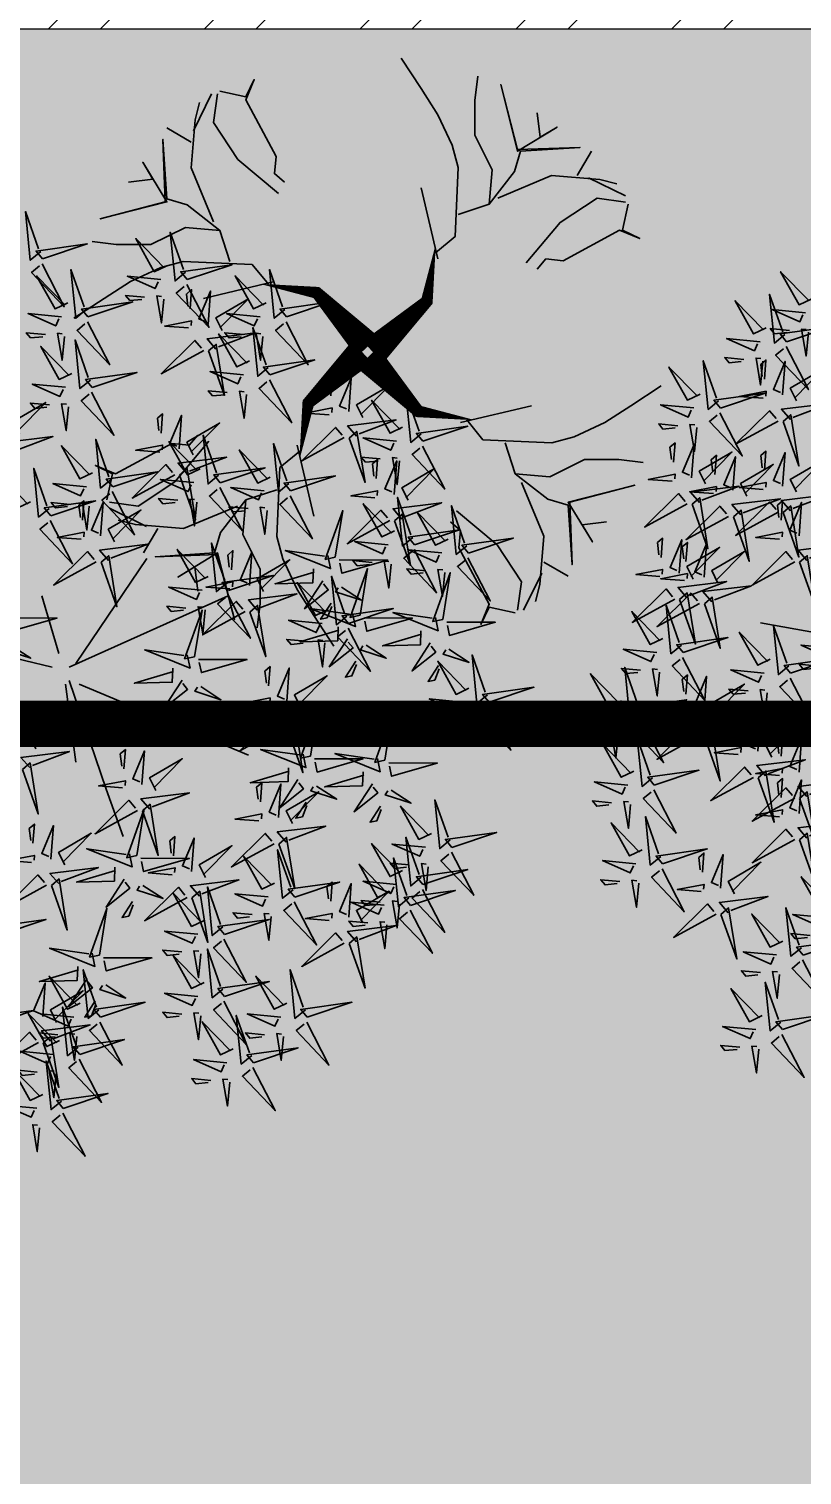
# Model space of a CAD drawing. Header units: millimetres. Extents: x 0 to 59560, y 0 to 21447.
# Drawn here: x 33603 to 34271, y 11304 to 12552 of the extents above; entities that cross this region are included whole.
import ezdxf

# ---------------------------------------------------------------- set-up
doc = ezdxf.new("R2010")
doc.units = ezdxf.units.MM
doc.header["$LTSCALE"] = 150
doc.linetypes.add('DASHED', pattern=[0.75, 0.5, -0.25])
for name, color, linetype in [('ad-Elevation 10', 8, 'Continuous'), ('ad-Wall', 240, 'Continuous'), ('ad-Wall hatch', 8, 'Continuous')]:
    doc.layers.add(name, color=color, linetype=linetype)
doc.layers.add('ad-Landscape', color=7, linetype='Continuous', lineweight=35, true_color=0x007f00)
doc.layers.add('ad-Landscape 2', color=7, linetype='Continuous', lineweight=35, true_color=0x264c00)
doc.layers.add('ad-Secondary Roof', color=6, linetype='Continuous', true_color=0xff00ff)

# ---------------------------------------------------------------- blocks, each defined once
blk = doc.blocks.new('$ZCDB_AUDIT_GENERATED_84B5')
at = {"layer": 'ad-Landscape'}
blk.add_line((-124.2, -652.6), (-157.7, -842.3), dxfattribs=at)
for points in [[(-835, 1007.8), (-876.2, 987.1), (-939.2, 1094.8), (-843.4, 1000.5)], [(-854.3, 961.7), (-964.6, 970), (-872.5, 931.4), (-862.8, 954.4)], [(-906.4, 902.3), (-969.4, 907), (-954.8, 890.1), (-914.9, 895)], [(-1166, 756.5), (-1215.3, 904.1), (-1191.8, 735.2), (-1166, 756.5)], [(-1150.2, 755), (-1008.3, 828.6), (-1121.8, 720.5), (-1143.1, 746.4)], [(-974.8, 702), (-1024.2, 849.6), (-1000.7, 680.7), (-974.8, 702)], [(-1190.3, 750.9), (-1161.9, 716.5), (-1322.1, 700.2), (-1198.9, 743.8)], [(-1212, 689.6), (-1192.2, 648), (-1301.2, 587.1), (-1204.9, 680.9)], [(-1166.4, 669.3), (-1176.9, 559.2), (-1136.4, 650.5), (-1159.3, 660.7)], [(-999.2, 696.4), (-970.7, 661.9), (-1131, 645.7), (-1007.8, 689.3)], [(-1102, 678.9), (-1023.4, 671.3), (-1112.1, 656.1), (-1110.6, 671.8)], [(-1121.7, 544.2), (-1162.9, 523.5), (-1225.9, 631.2), (-1130.2, 536.9)], [(-1059.9, 523.7), (-1093.8, 494.6), (-1113.3, 654.4), (-1067.1, 532.2)], [(-1020.9, 635), (-1001.1, 593.4), (-1110, 532.6), (-1013.8, 626.4)], [(-910.8, 624.4), (-832.2, 616.8), (-921, 601.5), (-919.5, 617.3)], [(-1288.8, 429.3), (-1338.2, 576.9), (-1314.7, 408), (-1288.8, 429.3)], [(-1108, 616), (-1114, 553.1), (-1096.8, 567.3), (-1100.9, 607.4)], [(-975.2, 614.7), (-985.8, 504.7), (-945.3, 596), (-968.1, 606.1)], [(-1053.8, 499.5), (-907.2, 551.9), (-1075.6, 524.9), (-1053.8, 499.5)], [(-916.9, 561.5), (-922.9, 498.6), (-905.6, 512.8), (-909.7, 552.9)], [(-1273.1, 427.7), (-1131.2, 501.3), (-1244.7, 393.3), (-1266, 419.1)], [(-1141, 498.1), (-1251.3, 506.4), (-1159.2, 467.8), (-1149.5, 490.8)], [(-1055, 483.7), (-978.6, 343.4), (-1088.9, 454.6), (-1063.5, 476.4)], [(-1193.1, 438.6), (-1256.1, 443.4), (-1241.5, 426.4), (-1201.6, 431.4)], [(-1130.1, 433.9), (-1136.1, 355.2), (-1153.1, 443.6), (-1137.4, 442.4)], [(-1313.2, 423.7), (-1284.7, 389.2), (-1445, 373), (-1321.8, 416.6)], [(-1334.9, 362.3), (-1315.1, 320.7), (-1424, 259.8), (-1327.8, 353.7)], [(-1289.2, 342), (-1299.8, 231.9), (-1259.3, 323.3), (-1282.1, 333.4)], [(-1224.9, 351.7), (-1146.2, 344), (-1235, 328.8), (-1233.5, 344.6)], [(-1230.9, 288.8), (-1236.9, 225.9), (-1219.6, 240.1), (-1223.8, 280.1)], [(-1166, 102), (-1215.3, 249.6), (-1191.8, 80.7), (-1166, 102)], [(-933.9, 115.6), (-983.2, 263.3), (-959.7, 94.3), (-933.9, 115.6)], [(-1150.2, 100.5), (-1008.3, 174), (-1121.8, 66), (-1143.1, 91.9)], [(-1357.1, -48), (-1406.5, 99.6), (-1382.9, -69.3), (-1357.1, -48)], [(-1190.3, 96.4), (-1161.9, 61.9), (-1322.1, 45.7), (-1198.9, 89.3)], [(-958.2, 110.1), (-929.8, 75.6), (-1090, 59.3), (-966.8, 103)], [(-979.9, 48.7), (-960.1, 7.1), (-1069.1, -53.8), (-972.8, 40.1)], [(-1341.4, -49.5), (-1199.5, 24), (-1312.9, -84), (-1334.3, -58.1)], [(-1212, 35.1), (-1192.2, -6.5), (-1301.2, -67.4), (-1204.9, 26.4)], [(-1166.4, 14.8), (-1176.9, -95.3), (-1136.4, -4), (-1159.3, 6.1)], [(-1102, 24.4), (-1023.4, 16.8), (-1112.1, 1.6), (-1110.6, 17.3)], [(-934.3, 28.4), (-944.8, -81.7), (-904.3, 9.6), (-927.2, 19.8)], [(-869.9, 38), (-791.3, 30.4), (-880, 15.2), (-878.5, 30.9)], [(-548.2, 43.3), (-554.2, -19.6), (-537, -5.4), (-541.1, 34.7)], [(-1108, -38.5), (-1114, -101.4), (-1096.8, -87.2), (-1100.9, -47.1)], [(-780.4, -124), (-821.5, -144.7), (-884.6, -37), (-788.8, -131.3)], [(-875.9, -24.9), (-881.9, -87.8), (-864.7, -73.6), (-868.8, -33.5)], [(-718.6, -144.5), (-752.5, -173.6), (-772, -13.7), (-725.8, -136)], [(-1381.4, -53.6), (-1353, -88.1), (-1513.2, -104.3), (-1390.1, -60.7)], [(-556.7, -87.7), (-536.9, -129.3), (-645.8, -190.1), (-549.6, -96.3)], [(-1084.1, -757), (-1133.4, -609.4), (-1109.9, -778.4), (-1084.1, -757)], [(-827.8, -744.4), (-861.7, -773.6), (-881.2, -613.7), (-835.1, -736)], [(-527.4, -744.4), (-561.3, -773.6), (-580.8, -613.7), (-534.7, -736)], [(-74.2, -598.9), (-84.7, -708.9), (-44.2, -617.6), (-67, -607.5)], [(8.2, -743.4), (-41.2, -595.8), (-17.7, -764.7), (8.2, -743.4)], [(-889.6, -724), (-930.8, -744.6), (-993.8, -636.9), (-898.1, -731.2)], [(-589.2, -724), (-630.4, -744.6), (-693.5, -636.9), (-597.7, -731.2)], [(-357.5, -714.1), (-210.9, -661.7), (-379.3, -688.7), (-357.5, -714.1)], [(-15.8, -652.1), (-21.8, -715), (-4.6, -700.8), (-8.7, -660.7)], [(420.7, -714.1), (567.3, -661.7), (398.9, -688.7), (420.7, -714.1)], [(557.2, -714.1), (703.8, -661.7), (535.4, -688.7), (557.2, -714.1)], [(-1225.7, -674), (-1205.9, -715.6), (-1314.8, -776.5), (-1218.6, -682.6)], [(-1180, -694.3), (-1190.5, -804.4), (-1150.1, -713.1), (-1172.9, -702.9)], [(-1115.6, -684.7), (-1037, -692.3), (-1125.7, -707.5), (-1124.2, -691.8)], [(-1068.3, -758.6), (-926.4, -685), (-1039.9, -793.1), (-1061.2, -767.2)], [(-444.7, -715.5), (-555, -707.2), (-462.9, -745.8), (-453.2, -722.8)], [(23.9, -744.9), (165.8, -671.4), (52.3, -779.4), (31, -753.6)], [(333.5, -715.5), (223.2, -707.2), (315.3, -745.8), (325, -722.8)], [(346.4, -826.2), (312.4, -855.4), (293, -695.5), (339.1, -817.8)], [(470, -715.5), (359.7, -707.2), (451.8, -745.8), (461.5, -722.8)], [(-1121.6, -747.6), (-1127.7, -810.5), (-1110.4, -796.3), (-1114.5, -756.2)], [(-908.9, -770), (-1019.2, -761.8), (-927.1, -800.3), (-917.4, -777.3)], [(-821.7, -768.6), (-675.1, -716.3), (-843.5, -743.3), (-821.7, -768.6)], [(-608.6, -770), (-718.8, -761.8), (-626.7, -800.3), (-617.1, -777.3)], [(-521.3, -768.6), (-374.8, -716.3), (-543.2, -743.3), (-521.3, -768.6)], [(-358.7, -729.9), (-282.3, -870.2), (-392.6, -759), (-367.2, -737.1)], [(-16.2, -749), (12.3, -783.5), (-148, -799.7), (-24.8, -756.1)], [(284.5, -805.8), (243.4, -826.4), (180.3, -718.7), (276.1, -813.1)], [(419.5, -729.9), (495.9, -870.2), (385.6, -759), (411, -737.1)], [(556, -729.9), (632.4, -870.2), (522.1, -759), (547.5, -737.1)], [(-1108.4, -762.6), (-1079.9, -797.1), (-1240.2, -813.4), (-1117, -769.7)], [(-822.9, -784.4), (-746.5, -924.8), (-856.8, -813.5), (-831.4, -791.7)], [(-575.6, -887.6), (-616.8, -908.3), (-679.8, -800.6), (-584, -894.9)], [(-513.8, -908.1), (-547.7, -937.2), (-567.2, -777.3), (-521, -899.6)], [(-496.8, -774.9), (-559.8, -770.2), (-545.3, -787.1), (-505.3, -782.2)], [(-522.5, -784.4), (-446.1, -924.8), (-556.4, -813.5), (-531, -791.7)], [(-433.8, -779.7), (-439.8, -858.4), (-456.8, -770), (-441.1, -771.2)], [(281.4, -774.9), (218.4, -770.2), (232.9, -787.1), (272.9, -782.2)], [(344.4, -779.7), (338.4, -858.4), (321.4, -770), (337.1, -771.2)], [(352.4, -850.5), (499, -798.1), (330.6, -825.1), (352.4, -850.5)], [(417.9, -774.9), (354.9, -770.2), (369.5, -787.1), (409.4, -782.2)], [(480.9, -779.7), (474.9, -858.4), (457.9, -770), (473.7, -771.2)], [(-1130.1, -824), (-1110.3, -865.6), (-1219.3, -926.5), (-1123, -832.6)], [(-1084.5, -844.3), (-1095, -954.4), (-1054.5, -863.1), (-1077.3, -852.9)], [(-1020.1, -834.7), (-941.4, -842.3), (-1030.2, -857.5), (-1028.7, -841.8)], [(-961, -829.5), (-1024, -824.8), (-1009.5, -841.7), (-969.5, -836.8)], [(-898, -834.2), (-904, -913), (-921, -824.6), (-905.3, -825.7)], [(-865.6, -975.2), (-915, -827.6), (-891.5, -996.5), (-865.6, -975.2)], [(-660.6, -829.5), (-723.6, -824.8), (-709.1, -841.7), (-669.1, -836.8)], [(-597.6, -834.2), (-603.6, -913), (-620.7, -824.6), (-604.9, -825.7)], [(-37.9, -810.4), (-18.1, -852), (-127, -912.8), (-30.8, -819)], [(7.8, -830.7), (-2.8, -940.7), (37.7, -849.4), (14.9, -839.3)], [(72.2, -821), (150.8, -828.6), (62, -843.8), (63.5, -828.1)], [(265.2, -851.8), (154.9, -843.6), (247, -882.2), (256.7, -859.1)], [(-1026.1, -897.6), (-1032.1, -960.5), (-1014.9, -946.3), (-1019, -906.2)], [(-849.9, -976.7), (-708, -903.2), (-821.4, -1011.2), (-842.8, -985.4)], [(-507.7, -932.3), (-361.1, -879.9), (-529.5, -906.9), (-507.7, -932.3)], [(-288.9, -983), (-330, -1003.7), (-393.1, -896), (-297.3, -990.3)], [(-227.1, -1003.5), (-261, -1032.7), (-280.5, -872.8), (-234.3, -995)], [(148, -983), (106.8, -1003.7), (43.8, -896), (139.5, -990.3)], [(66.1, -883.9), (60.1, -946.8), (77.4, -932.6), (73.3, -892.5)], [(209.8, -1003.5), (175.9, -1032.7), (156.4, -872.8), (202.6, -995)], [(351.2, -866.2), (427.7, -1006.6), (317.3, -895.4), (342.8, -873.5)], [(-616.5, -1023.9), (-657.7, -1044.6), (-720.8, -936.9), (-625, -1031.2)], [(-594.9, -933.7), (-705.2, -925.4), (-613.1, -964), (-603.4, -940.9)], [(-554.7, -1044.4), (-588.6, -1073.6), (-608.1, -913.7), (-562, -1036)], [(-508.9, -948), (-432.5, -1088.4), (-542.8, -977.2), (-517.4, -955.3)], [(-60.1, -1097.9), (-109.5, -950.3), (-85.9, -1119.2), (-60.1, -1097.9)], [(213.1, -911.3), (150.1, -906.6), (164.7, -923.5), (204.7, -918.6)], [(276.1, -916), (270.1, -994.8), (253.1, -906.4), (268.9, -907.6)], [(-889.9, -980.8), (-861.5, -1015.3), (-1021.7, -1031.5), (-898.6, -987.9)], [(-647, -993.1), (-710, -988.4), (-695.4, -1005.3), (-655.5, -1000.4)], [(-584, -997.8), (-590, -1076.6), (-607, -988.2), (-591.3, -989.4)], [(-302.5, -1064.9), (-343.7, -1085.5), (-406.8, -977.8), (-311, -1072.1)], [(-240.7, -1085.3), (-274.6, -1114.5), (-294.1, -954.6), (-248, -1076.9)], [(-221, -1027.7), (-74.4, -975.4), (-242.8, -1002.3), (-221, -1027.7)], [(215.9, -1027.7), (362.5, -975.4), (194.1, -1002.3), (215.9, -1027.7)], [(715.7, -974.6), (605.5, -966.3), (697.6, -1004.9), (707.3, -981.8)], [(-911.7, -1042.2), (-891.9, -1083.8), (-1000.8, -1144.6), (-904.6, -1050.8)], [(-548.6, -1068.6), (-402.1, -1016.3), (-570.5, -1043.2), (-548.6, -1068.6)], [(-308.2, -1029.1), (-418.5, -1020.8), (-326.4, -1059.4), (-316.7, -1036.4)], [(-222.2, -1043.5), (-145.8, -1183.9), (-256.1, -1072.6), (-230.7, -1050.8)], [(-44.4, -1099.5), (97.5, -1025.9), (-15.9, -1134), (-37.3, -1108.1)], [(128.7, -1029.1), (18.4, -1020.8), (110.5, -1059.4), (120.2, -1036.4)], [(214.7, -1043.5), (291.1, -1183.9), (180.8, -1072.6), (206.2, -1050.8)], [(376.8, -1193.4), (327.4, -1045.8), (350.9, -1214.7), (376.8, -1193.4)], [(636.2, -1166.1), (586.8, -1018.5), (610.3, -1187.4), (636.2, -1166.1)], [(663.7, -1034), (600.7, -1029.3), (615.2, -1046.2), (655.2, -1041.3)], [(-866, -1062.5), (-876.5, -1172.5), (-836.1, -1081.2), (-858.9, -1071.1)], [(-801.6, -1052.8), (-723, -1060.4), (-811.7, -1075.7), (-810.2, -1059.9)], [(-635.9, -1070), (-746.1, -1061.7), (-654, -1100.3), (-644.4, -1077.3)], [(-549.8, -1084.4), (-473.4, -1224.8), (-583.8, -1113.5), (-558.3, -1091.7)], [(-360.3, -1088.6), (-423.3, -1083.8), (-408.7, -1100.8), (-368.8, -1095.8)], [(-297.3, -1093.3), (-303.3, -1172), (-320.3, -1083.6), (-304.5, -1084.8)], [(-234.6, -1109.5), (-88.1, -1057.2), (-256.5, -1084.1), (-234.6, -1109.5)], [(76.6, -1088.6), (13.6, -1083.8), (28.1, -1100.8), (68.1, -1095.8)], [(144.7, -1234.3), (95.3, -1086.7), (118.8, -1255.6), (144.7, -1234.3)], [(139.6, -1093.3), (133.6, -1172), (116.6, -1083.6), (132.3, -1084.8)], [(-807.6, -1115.7), (-813.6, -1178.6), (-796.4, -1164.4), (-800.5, -1124.4)], [(-687.9, -1129.5), (-751, -1124.7), (-736.4, -1141.7), (-696.4, -1136.8)], [(-624.9, -1134.2), (-630.9, -1213), (-648, -1124.6), (-632.2, -1125.7)], [(-321.9, -1110.9), (-432.1, -1102.7), (-340, -1141.2), (-330.3, -1118.2)], [(-235.8, -1125.3), (-159.4, -1265.7), (-269.7, -1154.4), (-244.3, -1132.6)], [(-84.4, -1103.5), (-56, -1138), (-216.2, -1154.2), (-93.1, -1110.6)], [(392.5, -1194.9), (534.4, -1121.4), (420.9, -1229.4), (399.6, -1203.5)], [(-373.9, -1170.4), (-436.9, -1165.7), (-422.4, -1182.6), (-382.4, -1177.7)], [(-310.9, -1175.1), (-316.9, -1253.9), (-334, -1165.5), (-318.2, -1166.6)], [(-106.2, -1164.9), (-86.3, -1206.5), (-195.3, -1267.4), (-99.1, -1173.5)], [(-60.5, -1185.2), (-71, -1295.3), (-30.6, -1204), (-53.4, -1193.8)], [(3.9, -1175.6), (82.5, -1183.2), (-6.2, -1198.4), (-4.7, -1182.7)], [(160.4, -1235.8), (302.3, -1162.3), (188.8, -1270.3), (167.5, -1244.4)], [(611.8, -1171.7), (640.3, -1206.2), (480.1, -1222.4), (603.2, -1178.8)], [(-2.1, -1238.5), (-8.1, -1301.4), (9.1, -1287.1), (5, -1247.1)], [(352.4, -1199), (380.9, -1233.5), (220.7, -1249.7), (343.8, -1206.1)], [(590.1, -1233.1), (609.9, -1274.7), (501, -1335.5), (597.2, -1241.7)], [(120.3, -1239.9), (148.8, -1274.4), (-11.4, -1290.6), (111.7, -1247)], [(330.7, -1260.4), (350.5, -1301.9), (241.6, -1362.8), (337.8, -1269)], [(376.4, -1280.6), (365.9, -1390.7), (406.3, -1299.4), (383.5, -1289.3)], [(440.8, -1271), (519.4, -1278.6), (430.7, -1293.8), (432.2, -1278.1)], [(635.8, -1253.4), (625.3, -1363.4), (665.7, -1272.1), (642.9, -1262)], [(98.6, -1301.3), (118.4, -1342.9), (9.5, -1403.7), (105.7, -1309.9)], [(144.3, -1321.5), (133.8, -1431.6), (174.2, -1340.3), (151.4, -1330.2)], [(208.7, -1311.9), (287.3, -1319.5), (198.6, -1334.7), (200.1, -1319)], [(434.8, -1333.9), (428.8, -1396.8), (446, -1382.6), (441.9, -1342.5)], [(694.2, -1306.6), (688.2, -1369.5), (705.4, -1355.3), (701.3, -1315.3)], [(202.7, -1374.8), (196.7, -1437.7), (213.9, -1423.5), (209.8, -1383.4)]]:
    blk.add_lwpolyline(points, dxfattribs=at)
at = {"layer": 'ad-Landscape 2'}
for p, q in [((43.5, 73), (278.2, 631.2)), ((-12.4, 39.5), (-247.1, 564.2)), ((-23.6, 61.9), (-370, 296.3)), ((390, 162.3), (546.4, 218.1)), ((32.3, 39.5), (390, 162.3)), ((43.5, 28.4), (300.5, 61.9)), ((-57.1, 6), (-247.1, -49.8)), ((-12.4, -16.3), (-113, -440.5))]:
    blk.add_line(p, q, dxfattribs=at)
for points in [[(103.7, 1424.7), (54.4, 1572.3), (77.9, 1403.4), (103.7, 1424.7)], [(-387.8, 1356.5), (-437.1, 1504.1), (-413.6, 1335.2), (-387.8, 1356.5)], [(119.4, 1423.2), (261.4, 1496.7), (147.9, 1388.7), (126.6, 1414.5)], [(-160.7, 1284.9), (-160, 1444.8), (-116.9, 1294.1), (-149.7, 1287.2)], [(581.6, 1302), (532.2, 1449.6), (555.7, 1280.7), (581.6, 1302)], [(-372, 1355), (-230.1, 1428.5), (-343.6, 1320.5), (-364.9, 1346.4)], [(79.4, 1419.1), (107.8, 1384.6), (-52.4, 1368.4), (70.8, 1412)], [(-756.4, 1206.5), (-805.8, 1354.1), (-782.2, 1185.2), (-756.4, 1206.5)], [(-412.1, 1350.9), (-383.7, 1316.4), (-543.9, 1300.2), (-420.7, 1343.8)], [(-70.9, 1292.4), (-27.7, 1358.5), (-55.4, 1272.9), (-68.6, 1281.5)], [(57.7, 1357.7), (77.5, 1316.1), (-31.5, 1255.3), (64.8, 1349.1)], [(103.3, 1337.4), (92.8, 1227.4), (133.3, 1318.7), (110.4, 1328.8)], [(167.7, 1347.1), (246.3, 1339.5), (157.6, 1324.2), (159.1, 1340)], [(597.3, 1300.4), (739.2, 1374), (625.7, 1265.9), (604.4, 1291.8)], [(704.4, 1206.5), (655.1, 1354.1), (678.6, 1185.2), (704.4, 1206.5)], [(-433.8, 1289.5), (-414, 1248), (-523, 1187.1), (-426.7, 1280.9)], [(-415.1, 1179.2), (-464.4, 1326.8), (-440.9, 1157.9), (-415.1, 1179.2)], [(-169.3, 1271.7), (-323, 1296.4), (-162.4, 1238.9), (-169.3, 1271.7)], [(557.2, 1296.4), (585.7, 1261.9), (425.4, 1245.7), (548.6, 1289.3)], [(772.7, 1165.6), (723.3, 1313.2), (746.9, 1144.3), (772.7, 1165.6)], [(-740.7, 1205), (-598.8, 1278.5), (-712.2, 1170.5), (-733.6, 1196.4)], [(-561.9, 1157.8), (-603.1, 1137.1), (-666.2, 1244.8), (-570.4, 1150.5)], [(-500.1, 1137.3), (-534, 1108.2), (-553.5, 1268), (-507.4, 1145.8)], [(-399.4, 1177.7), (-257.4, 1251.3), (-370.9, 1143.2), (-392.2, 1169.1)], [(-388.2, 1269.3), (-398.7, 1159.2), (-358.2, 1250.5), (-381.1, 1260.6)], [(-323.8, 1278.9), (-245.2, 1271.3), (-333.9, 1256.1), (-332.4, 1271.8)], [(-175.7, 1247.6), (-131.9, 1256.8), (-191.9, 1107.3), (-173.4, 1236.6)], [(-92.2, 1230.9), (0.4, 1170.5), (-61.7, 1248.7), (-81.3, 1233.2)], [(-18, 1257.9), (35, 1223.4), (30.4, 1245.3), (-7, 1260.2)], [(161.7, 1284.2), (155.7, 1221.3), (172.9, 1235.5), (168.8, 1275.6)], [(303.5, 1094), (304.2, 1253.9), (347.3, 1103.2), (314.4, 1096.3)], [(720.2, 1205), (862.1, 1278.5), (748.6, 1170.5), (727.3, 1196.4)], [(-780.7, 1200.9), (-752.3, 1166.4), (-912.5, 1150.2), (-789.3, 1193.8)], [(-329.8, 1216), (-335.8, 1153.1), (-318.6, 1167.3), (-322.7, 1207.4)], [(-131.4, 1199.8), (-85.3, 1198.1), (-81.9, 1073.4), (-120.4, 1202.1)], [(535.5, 1235), (555.3, 1193.4), (446.4, 1132.5), (542.6, 1226.4)], [(680.1, 1200.9), (708.6, 1166.4), (548.3, 1150.2), (671.5, 1193.8)], [(581.2, 1214.7), (570.7, 1104.6), (611.1, 1195.9), (588.3, 1206.1)], [(645.6, 1224.3), (724.2, 1216.7), (635.4, 1201.5), (637, 1217.2)], [(788.4, 1164.1), (930.3, 1237.6), (816.9, 1129.6), (795.5, 1155.5)], [(-439.4, 1173.7), (-411, 1139.2), (-571.2, 1122.9), (-448, 1166.6)], [(-494, 1113.1), (-347.5, 1165.5), (-515.9, 1138.5), (-494, 1113.1)], [(-174.3, 1012.2), (-173.7, 1172.1), (-130.6, 1021.4), (-163.4, 1014.5)], [(393.3, 1101.5), (436.5, 1167.6), (408.8, 1082), (395.6, 1090.6)], [(748.4, 1160), (776.8, 1125.5), (616.6, 1109.3), (739.8, 1152.9)], [(639.6, 1161.5), (633.5, 1098.6), (650.8, 1112.8), (646.7, 1152.8)], [(-802.5, 1139.6), (-782.6, 1098), (-891.6, 1037.1), (-795.3, 1130.9)], [(-773.2, 987.3), (-807.1, 958.2), (-826.6, 1118), (-780.4, 995.8)], [(-756.8, 1119.3), (-767.3, 1009.2), (-726.8, 1100.5), (-749.7, 1110.6)], [(-692.4, 1128.9), (-613.8, 1121.3), (-702.5, 1106.1), (-701, 1121.8)], [(-581.3, 1111.7), (-691.5, 1120), (-599.4, 1081.4), (-589.8, 1104.4)], [(-461.1, 1112.3), (-441.3, 1070.7), (-550.3, 1009.8), (-454, 1103.7)], [(-495.2, 1097.3), (-418.8, 957), (-529.1, 1068.2), (-503.7, 1090.1)], [(-351.1, 1101.6), (-272.5, 1094), (-361.2, 1078.8), (-359.7, 1094.5)], [(-155.7, 961.1), (-205, 1108.7), (-181.5, 939.8), (-155.7, 961.1)], [(294.9, 1080.8), (141.2, 1105.5), (301.8, 1048), (294.9, 1080.8)], [(658.4, 1139.6), (678.2, 1098), (569.2, 1037.1), (665.5, 1130.9)], [(726.6, 1098.6), (746.5, 1057), (637.5, 996.2), (733.8, 1090)], [(704, 1119.3), (693.5, 1009.2), (734, 1100.5), (711.2, 1110.6)], [(768.4, 1128.9), (847.1, 1121.3), (758.3, 1106.1), (759.8, 1121.8)], [(892.5, 987.3), (858.6, 958.2), (839.1, 1118), (885.2, 995.8)], [(-698.4, 1066), (-704.4, 1003.1), (-687.2, 1017.3), (-691.3, 1057.4)], [(-633.3, 1052.3), (-696.3, 1057), (-681.8, 1040.1), (-641.8, 1045)], [(-570.3, 1047.5), (-576.3, 968.8), (-593.4, 1057.2), (-577.6, 1056)], [(-415.5, 1092), (-426, 981.9), (-385.5, 1073.2), (-408.4, 1083.4)], [(-365.5, 930.4), (-364.8, 1090.2), (-321.7, 939.6), (-354.5, 932.7)], [(-84.5, 1019.7), (-41.3, 1085.8), (-69, 1000.1), (-82.2, 1008.8)], [(288.5, 1056.7), (332.3, 1065.9), (272.3, 916.4), (290.8, 1045.7)], [(372, 1040), (464.6, 979.6), (402.5, 1057.8), (382.9, 1042.3)], [(446.2, 1067), (499.2, 1032.5), (494.6, 1054.4), (457.2, 1069.3)], [(830.7, 1007.8), (789.5, 987.1), (726.4, 1094.8), (822.2, 1000.5)], [(762.4, 1066), (756.4, 1003.1), (773.6, 1017.3), (769.5, 1057.4)], [(772.3, 1078.4), (761.8, 968.3), (802.3, 1059.6), (779.4, 1069.7)], [(836.7, 1088), (915.3, 1080.4), (826.6, 1065.2), (828.1, 1080.9)], [(-767.1, 963.1), (-620.5, 1015.5), (-788.9, 988.5), (-767.1, 963.1)], [(-357.1, 1038.7), (-363.1, 975.8), (-345.9, 990), (-350, 1030.1)], [(-183, 999), (-336.7, 1023.7), (-176.1, 966.2), (-183, 999)], [(-275.7, 937.9), (-232.5, 1004), (-260.1, 918.3), (-273.4, 927)], [(-140, 959.5), (2, 1033.1), (-111.5, 925), (-132.8, 950.9)], [(289.9, 848.6), (290.5, 1008.4), (333.6, 857.8), (300.8, 850.9)], [(332.8, 1008.9), (378.9, 1007.2), (382.3, 882.5), (343.8, 1011.2)], [(830.7, 1025.1), (824.7, 962.2), (841.9, 976.4), (837.8, 1016.5)], [(898.5, 963.1), (1045.1, 1015.5), (876.7, 988.5), (898.5, 963.1)], [(-180, 955.5), (-151.6, 921), (-311.8, 904.8), (-188.6, 948.4)], [(-189.3, 974.8), (-145.6, 984), (-205.5, 834.6), (-187, 963.9)], [(-105.9, 958.2), (-13.2, 897.8), (-75.4, 976), (-94.9, 960.5)], [(-31.6, 985.2), (21.3, 950.7), (16.7, 972.5), (-20.7, 987.5)], [(811.3, 961.7), (701, 970), (793.1, 931.4), (802.8, 954.4)], [(1141.3, 824.7), (1092, 972.3), (1115.5, 803.4), (1141.3, 824.7)], [(-843.4, 897.5), (-849.4, 818.8), (-866.4, 907.2), (-850.7, 906)], [(-768.3, 947.3), (-691.9, 807), (-802.2, 918.2), (-776.8, 940.1)], [(-592.6, 770.2), (-641.9, 917.8), (-618.4, 748.9), (-592.6, 770.2)], [(-374.1, 917.2), (-527.8, 941.9), (-367.2, 884.4), (-374.1, 917.2)], [(-222.7, 903.4), (-169.8, 868.9), (-174.4, 890.7), (-211.8, 905.7)], [(-145, 927.1), (-99, 925.4), (-95.6, 800.6), (-134.1, 929.4)], [(182.5, 782.8), (148.6, 753.6), (129.1, 913.5), (175.2, 791.2)], [(379.6, 856.1), (422.9, 922.2), (395.2, 836.5), (381.9, 845.1)], [(745.4, 783.8), (696, 931.4), (719.6, 762.5), (745.4, 783.8)], [(759.2, 902.3), (696.2, 907), (710.8, 890.1), (750.8, 895)], [(822.2, 897.5), (816.2, 818.8), (799.2, 907.2), (815, 906)], [(897.3, 947.3), (973.8, 807), (863.4, 918.2), (888.9, 940.1)], [(-380.5, 893), (-336.7, 902.2), (-396.6, 752.7), (-378.2, 882.1)], [(-297, 876.4), (-204.4, 816), (-266.5, 894.2), (-286.1, 878.7)], [(-201.7, 894.1), (-181.9, 852.5), (-290.9, 791.6), (-194.6, 885.5)], [(-156.1, 873.8), (-166.6, 763.7), (-126.1, 855), (-149, 865.2)], [(-91.7, 883.5), (-13.1, 875.8), (-101.8, 860.6), (-100.3, 876.4)], [(120.7, 803.3), (79.5, 782.6), (16.5, 890.3), (112.2, 796)], [(281.2, 835.4), (127.5, 860.1), (288.1, 802.6), (281.2, 835.4)], [(503, 776), (461.8, 755.3), (398.7, 863), (494.5, 768.7)], [(564.8, 755.5), (530.9, 726.4), (511.4, 886.2), (557.5, 764)], [(1157.1, 823.2), (1299, 896.7), (1185.5, 788.7), (1164.2, 814.6)], [(-576.8, 768.6), (-434.9, 842.2), (-548.4, 734.1), (-569.7, 760)], [(-336.2, 845.3), (-290.1, 843.6), (-286.7, 718.8), (-325.2, 847.6)], [(-97.7, 820.6), (-103.7, 757.7), (-86.5, 771.9), (-90.6, 811.9)], [(188.6, 758.6), (335.2, 810.9), (166.8, 784), (188.6, 758.6)], [(274.9, 811.2), (318.6, 820.4), (258.7, 670.9), (277.2, 800.3)], [(358.3, 794.5), (451, 734.2), (388.8, 812.4), (369.3, 796.8)], [(432.6, 821.6), (485.5, 787.1), (480.9, 808.9), (443.5, 823.9)], [(761.1, 782.3), (903, 855.8), (789.6, 747.8), (768.2, 773.7)], [(1117, 819.1), (1145.4, 784.6), (985.2, 768.4), (1108.4, 812)], [(-959.1, 700.5), (-817.2, 774), (-930.7, 666), (-952, 691.8)], [(-616.9, 764.6), (-588.5, 730.1), (-748.7, 713.9), (-625.5, 757.5)], [(-261.6, 680.5), (-302.7, 659.9), (-365.8, 767.6), (-270, 673.2)], [(-199.8, 660.1), (-233.7, 630.9), (-253.2, 790.8), (-207, 668.5)], [(101.4, 757.2), (-8.9, 765.5), (83.2, 726.9), (92.9, 749.9)], [(319.2, 763.5), (365.2, 761.8), (368.6, 637), (330.1, 765.8)], [(570.9, 731.3), (717.4, 783.7), (549, 756.7), (570.9, 731.3)], [(721.1, 778.2), (749.5, 743.7), (589.3, 727.5), (712.5, 771.1)], [(1291.5, 647.4), (1242.1, 795), (1265.7, 626.1), (1291.5, 647.4)], [(187.4, 742.8), (263.8, 602.4), (153.5, 713.7), (178.9, 735.5)], [(483.6, 729.9), (373.4, 738.2), (465.5, 699.6), (475.2, 722.6)], [(569.7, 715.5), (646.1, 575.2), (535.8, 686.4), (561.2, 708.3)], [(699.3, 716.8), (719.2, 675.2), (610.2, 614.4), (706.4, 708.2)], [(1095.3, 757.7), (1115.1, 716.2), (1006.1, 655.3), (1102.4, 749.1)], [(1140.9, 737.5), (1130.4, 627.4), (1170.9, 718.7), (1148, 728.8)], [(1205.3, 747.1), (1283.9, 739.5), (1195.2, 724.3), (1196.7, 740)], [(1307.2, 645.9), (1449.1, 719.5), (1335.7, 611.4), (1314.3, 637.3)], [(-638.6, 703.2), (-618.8, 661.6), (-727.8, 600.7), (-631.5, 694.6)], [(-619.9, 538.4), (-669.2, 686), (-645.7, 517), (-619.9, 538.4)], [(-593, 682.9), (-603.5, 572.8), (-563, 664.1), (-585.9, 674.3)], [(-528.6, 692.6), (-450, 684.9), (-538.7, 669.7), (-537.2, 685.5)], [(-264.9, 565.6), (-314.3, 713.2), (-290.7, 544.3), (-264.9, 565.6)], [(-193.7, 635.8), (-47.1, 688.2), (-215.5, 661.2), (-193.7, 635.8)], [(49.3, 697.7), (-13.7, 702.5), (0.8, 685.5), (40.8, 690.4)], [(112.3, 693), (106.3, 614.2), (89.3, 702.6), (105, 701.5)], [(431.6, 670.5), (368.6, 675.2), (383.1, 658.2), (423.1, 663.2)], [(494.6, 665.7), (488.6, 587), (471.6, 675.4), (487.3, 674.2)], [(745, 696.6), (734.5, 586.5), (774.9, 677.8), (752.1, 687.9)], [(809.4, 706.2), (888, 698.6), (799.3, 683.4), (800.8, 699.1)], [(868.3, 552), (818.9, 699.6), (842.4, 530.7), (868.3, 552)], [(1073.1, 552), (1023.7, 699.6), (1047.2, 530.7), (1073.1, 552)], [(1199.3, 684.2), (1193.3, 621.3), (1210.5, 635.5), (1206.4, 675.6)], [(-534.6, 629.7), (-540.6, 566.8), (-523.4, 581), (-527.5, 621)], [(-280.9, 634.5), (-391.2, 642.7), (-299.1, 604.1), (-289.4, 627.2)], [(-249.2, 564.1), (-107.3, 637.7), (-220.7, 529.6), (-242.1, 555.5)], [(-194.9, 620.1), (-118.4, 479.7), (-228.8, 591), (-203.4, 612.8)], [(-37.8, 466.8), (-37.2, 626.6), (5.9, 476), (-26.9, 469.1)], [(803.4, 643.3), (797.4, 580.4), (814.6, 594.6), (810.5, 634.7)], [(884, 550.5), (1025.9, 624), (912.4, 516), (891.1, 541.8)], [(1088.8, 550.5), (1230.7, 624), (1117.2, 516), (1095.9, 541.8)], [(1267.2, 641.9), (1295.6, 607.4), (1135.4, 591.1), (1258.6, 634.8)], [(-604.1, 536.8), (-462.2, 610.4), (-575.7, 502.3), (-597, 528.2)], [(-333, 575), (-396, 579.7), (-381.4, 562.8), (-341.5, 567.7)], [(-270, 570.3), (-276, 491.5), (-293, 579.9), (-277.2, 578.7)], [(680.5, 489.6), (639.3, 469), (576.2, 576.7), (672, 482.3)], [(742.3, 469.2), (708.4, 440), (688.9, 599.9), (735, 477.6)], [(1245.4, 580.5), (1265.3, 538.9), (1156.3, 478), (1252.6, 571.9)], [(-712.1, 448.7), (-753.3, 428.1), (-816.4, 535.7), (-720.6, 441.4)], [(-644.2, 532.8), (-615.8, 498.3), (-776, 482), (-652.8, 525.7)], [(-650.3, 428.2), (-684.2, 399.1), (-703.7, 559), (-657.6, 436.7)], [(-289.2, 560), (-260.8, 525.6), (-421, 509.3), (-297.8, 552.9)], [(52, 474.3), (95.2, 540.4), (67.5, 454.7), (54.3, 463.3)], [(843.9, 546.4), (872.4, 511.9), (712.1, 495.7), (835.3, 539.3)], [(1048.7, 546.4), (1077.2, 511.9), (916.9, 495.7), (1040.1, 539.3)], [(1291.1, 560.2), (1280.6, 450.1), (1321.1, 541.4), (1298.2, 551.6)], [(1355.5, 569.8), (1434.1, 562.2), (1345.4, 547), (1346.9, 562.7)], [(-311, 498.7), (-291.1, 457.1), (-400.1, 396.2), (-303.9, 490)], [(-265.3, 478.4), (-275.8, 368.3), (-235.4, 459.6), (-258.2, 469.8)], [(-200.9, 488), (-122.3, 480.4), (-211, 465.2), (-209.5, 480.9)], [(-46.5, 453.6), (-200.1, 478.3), (-39.6, 420.8), (-46.5, 453.6)], [(748.4, 444.9), (894.9, 497.3), (726.5, 470.3), (748.4, 444.9)], [(822.2, 485), (842, 443.4), (733.1, 382.6), (829.3, 476.4)], [(1027, 485), (1046.8, 443.4), (937.9, 382.6), (1034.1, 476.4)], [(1349.5, 506.9), (1343.5, 444), (1360.7, 458.2), (1356.6, 498.3)], [(-665.9, 471.4), (-646.1, 429.8), (-755.1, 368.9), (-658.8, 462.8)], [(-644.2, 404), (-497.6, 456.4), (-666, 429.4), (-644.2, 404)], [(-620.3, 451.1), (-630.8, 341), (-590.3, 432.3), (-613.2, 442.5)], [(-555.9, 460.7), (-477.3, 453.1), (-566, 437.9), (-564.5, 453.6)], [(-52.8, 429.4), (-9, 438.6), (-69, 289.1), (-50.5, 418.5)], [(30.7, 412.7), (123.3, 352.4), (61.2, 430.6), (41.6, 415)], [(104.9, 439.8), (157.9, 405.3), (153.3, 427.1), (115.9, 442.1)], [(455.6, 305.5), (421.7, 276.4), (402.2, 436.3), (448.3, 314)], [(661.1, 443.6), (550.9, 451.8), (643, 413.2), (652.6, 436.3)], [(617.5, 275.9), (618.2, 435.7), (661.3, 285.1), (628.5, 278.2)], [(747.2, 429.2), (823.6, 288.8), (713.3, 400), (738.7, 421.9)], [(867.9, 464.7), (857.4, 354.7), (897.8, 446), (875, 456.1)], [(932.3, 474.4), (1010.9, 466.8), (922.2, 451.6), (923.7, 467.3)], [(1072.7, 464.7), (1062.1, 354.7), (1102.6, 446), (1079.8, 456.1)], [(1137.1, 474.4), (1215.7, 466.8), (1126.9, 451.6), (1128.4, 467.3)], [(-731.5, 402.7), (-841.7, 410.9), (-749.6, 372.3), (-739.9, 395.4)], [(-645.4, 388.3), (-569, 247.9), (-679.3, 359.1), (-653.9, 381)], [(-561.9, 397.8), (-567.9, 334.9), (-550.7, 349.1), (-554.8, 389.2)], [(-206.9, 425.1), (-212.9, 362.2), (-195.7, 376.4), (-199.8, 416.5)], [(-8.5, 381.7), (37.5, 380), (40.9, 255.2), (2.4, 384)], [(393.8, 326), (352.6, 305.3), (289.5, 413), (385.3, 318.7)], [(609.1, 384.1), (546.1, 388.8), (560.6, 371.9), (600.6, 376.8)], [(672.1, 379.4), (666.1, 300.6), (649, 389), (664.8, 387.8)], [(926.3, 411.5), (920.3, 348.6), (937.5, 362.8), (933.4, 402.9)], [(1131.1, 411.5), (1125, 348.6), (1142.3, 362.8), (1138.2, 402.9)], [(-783.5, 343.2), (-846.5, 347.9), (-832, 331), (-792, 335.9)], [(-720.5, 338.5), (-726.5, 259.7), (-743.5, 348.1), (-727.8, 346.9)], [(461.7, 281.3), (608.2, 333.7), (439.8, 306.7), (461.7, 281.3)], [(707.3, 283.4), (750.5, 349.5), (722.8, 263.8), (709.6, 272.4)], [(-606.2, 183.8), (-655.6, 331.4), (-632, 162.5), (-606.2, 183.8)], [(-363.6, 169.2), (-397.5, 140), (-417, 299.9), (-370.9, 177.6)], [(374.4, 279.9), (264.1, 288.2), (356.3, 249.6), (365.9, 272.6)], [(608.9, 262.7), (455.2, 287.4), (615.8, 229.9), (608.9, 262.7)], [(945.2, 153.2), (945.8, 313), (988.9, 162.4), (956.1, 155.5)], [(1141.3, 142.9), (1092, 290.5), (1115.5, 121.6), (1141.3, 142.9)], [(-590.5, 182.3), (-448.6, 255.9), (-562, 147.8), (-583.4, 173.7)], [(-425.4, 189.6), (-466.6, 169), (-529.7, 276.7), (-433.9, 182.4)], [(460.4, 265.6), (536.9, 125.2), (426.5, 236.4), (452, 258.3)], [(602.5, 238.5), (646.3, 247.7), (586.3, 98.2), (604.8, 227.6)], [(686, 221.8), (778.6, 161.5), (716.5, 239.7), (696.9, 224.1)], [(760.2, 248.9), (813.2, 214.4), (808.6, 236.2), (771.2, 251.2)], [(-357.5, 145), (-210.9, 197.3), (-379.3, 170.3), (-357.5, 145)], [(322.4, 220.5), (259.3, 225.2), (273.9, 208.3), (313.9, 213.2)], [(385.4, 215.7), (379.4, 137), (362.3, 225.4), (378.1, 224.2)], [(646.8, 190.8), (692.9, 189.1), (696.3, 64.3), (657.8, 193.1)], [(1035, 160.6), (1078.2, 226.8), (1050.5, 141.1), (1037.3, 149.7)], [(1157.1, 141.4), (1299, 214.9), (1185.5, 106.9), (1164.2, 132.8)], [(1264.2, 74.7), (1214.8, 222.3), (1238.4, 53.4), (1264.2, 74.7)], [(-918.2, 114.1), (-776.2, 187.7), (-889.7, 79.6), (-911, 105.5)], [(-630.5, 178.2), (-602.1, 143.7), (-762.3, 127.5), (-639.2, 171.1)], [(-444.7, 143.6), (-555, 151.8), (-462.9, 113.3), (-453.2, 136.3)], [(936.5, 139.9), (782.9, 164.7), (943.4, 107.2), (936.5, 139.9)], [(1279.9, 73.2), (1421.8, 146.8), (1308.4, 38.7), (1287, 64.6)], [(1441.7, 20.2), (1392.3, 167.8), (1415.9, -1.1), (1441.7, 20.2)], [(-652.3, 116.9), (-632.5, 75.3), (-741.4, 14.4), (-645.2, 108.2)], [(-606.6, 96.6), (-617.1, -13.5), (-576.7, 77.8), (-599.5, 88)], [(-510.6, -20.7), (-560, 126.9), (-536.5, -42), (-510.6, -20.7)], [(-542.2, 106.2), (-463.6, 98.6), (-552.3, 83.4), (-550.8, 99.1)], [(-358.7, 129.2), (-282.3, -11.2), (-392.6, 100.1), (-367.2, 121.9)], [(639.5, 26), (598.3, 5.3), (535.3, 113), (631, 18.7)], [(701.3, 5.5), (667.4, -23.6), (647.9, 136.3), (694, 14)], [(930.2, 115.8), (973.9, 125), (914, -24.5), (932.5, 104.9)], [(1117, 137.3), (1145.4, 102.8), (985.2, 86.6), (1108.4, 130.2)], [(1013.6, 99.1), (1106.3, 38.8), (1044.2, 116.9), (1024.6, 101.4)], [(1087.9, 126.1), (1140.9, 91.6), (1136.3, 113.5), (1098.9, 128.4)], [(1220.1, -21.7), (1186.2, -50.9), (1166.7, 109), (1212.8, -13.3)], [(-496.8, 84.1), (-559.8, 88.8), (-545.3, 71.9), (-505.3, 76.8)], [(-494.9, -22.2), (-353, 51.3), (-466.5, -56.7), (-487.8, -30.9)], [(-433.8, 79.4), (-439.8, 0.6), (-456.8, 89), (-441.1, 87.9)], [(974.5, 68.1), (1020.5, 66.3), (1023.9, -58.4), (985.4, 70.4)], [(1095.3, 76), (1115.1, 34.4), (1006.1, -26.5), (1102.4, 67.3)], [(1158.3, -1.3), (1117.1, -21.9), (1054.1, 85.8), (1149.8, -8.5)], [(1239.9, 69.2), (1268.3, 34.7), (1108.1, 18.4), (1231.3, 62.1)], [(1140.9, 55.7), (1130.4, -54.4), (1170.9, 36.9), (1148, 47)], [(1205.3, 65.3), (1283.9, 57.7), (1195.2, 42.5), (1196.7, 58.2)], [(1457.4, 18.7), (1599.3, 92.2), (1485.9, -15.8), (1464.5, 10)], [(257.2, -69.4), (216.1, -90.1), (153, 17.6), (248.8, -76.7)], [(319, -89.9), (285.1, -119.1), (265.6, 40.8), (311.8, -81.4)], [(707.4, -18.7), (854, 33.7), (685.6, 6.7), (707.4, -18.7)], [(1218.1, 7.8), (1238, -33.8), (1129, -94.7), (1225.2, -0.8)], [(1199.3, 2.4), (1193.3, -60.5), (1210.5, -46.3), (1206.4, -6.2)], [(1226.2, -46), (1372.8, 6.4), (1204.4, -20.6), (1226.2, -46)], [(1417.4, 14.6), (1445.8, -19.9), (1285.6, -36.1), (1408.7, 7.5)], [(-535, -26.3), (-506.5, -60.8), (-666.8, -77), (-543.6, -33.4)], [(-174.3, -160.5), (-173.7, -0.6), (-130.6, -151.3), (-163.4, -158.2)], [(620.2, -20.1), (509.9, -11.8), (602, -50.4), (611.7, -27.3)], [(706.2, -34.4), (782.6, -174.8), (672.3, -63.6), (697.7, -41.7)], [(868.3, -184.3), (818.9, -36.7), (842.4, -205.6), (868.3, -184.3)], [(1139, -47.3), (1028.7, -39.1), (1120.8, -77.6), (1130.5, -54.6)], [(1263.8, -12.5), (1253.3, -122.6), (1293.7, -31.3), (1270.9, -21.1)], [(1395.6, -46.8), (1415.5, -88.4), (1306.5, -149.2), (1402.7, -55.4)], [(1328.2, -2.9), (1406.8, -10.5), (1318.1, -25.7), (1319.6, -10)], [(-84.5, -153), (-41.3, -86.9), (-69, -172.5), (-82.2, -163.9)], [(325.1, -114.1), (471.7, -61.8), (303.3, -88.7), (325.1, -114.1)], [(568.1, -79.5), (505.1, -74.8), (519.6, -91.7), (559.6, -86.8)], [(631.1, -84.2), (625.1, -163), (608.1, -74.6), (623.8, -75.8)], [(1168.6, -225.3), (1119.3, -77.6), (1142.8, -246.6), (1168.6, -225.3)], [(1225, -61.7), (1301.4, -202.1), (1191.1, -90.8), (1216.5, -69)], [(1322.2, -65.8), (1316.2, -128.7), (1333.4, -114.5), (1329.3, -74.4)], [(1441.3, -67.1), (1430.8, -177.1), (1471.2, -85.8), (1448.4, -75.7)], [(1505.7, -57.4), (1584.3, -65), (1495.6, -80.2), (1497.1, -64.5)], [(-363.6, -689.9), (-397.5, -719), (-417, -559.2), (-370.9, -681.4)], [(414.6, -689.9), (380.7, -719), (361.2, -559.2), (407.3, -681.4)], [(551.1, -689.9), (517.2, -719), (497.7, -559.2), (543.9, -681.4)], [(936.5, -702.5), (887.2, -554.9), (910.7, -723.8), (936.5, -702.5)], [(767.6, -605.8), (787.4, -647.4), (678.5, -708.3), (774.7, -614.5)], [(813.3, -626.1), (802.7, -736.2), (843.2, -644.9), (820.4, -634.7)], [(952.3, -704), (1094.2, -630.5), (980.7, -738.5), (959.4, -712.7)], [(1182.3, -770.7), (1132.9, -623.1), (1156.5, -792), (1182.3, -770.7)], [(912.2, -708.1), (940.6, -742.6), (780.4, -758.8), (903.6, -715.2)], [(871.6, -679.4), (865.6, -742.3), (882.9, -728.1), (878.8, -688)], [(1198, -772.2), (1339.9, -698.7), (1226.5, -806.7), (1205.1, -780.8)], [(890.5, -769.5), (910.3, -811.1), (801.3, -871.9), (897.6, -778.1)], [(936.1, -789.8), (925.6, -899.8), (966.1, -808.5), (943.2, -798.4)], [(1000.5, -780.1), (1079.1, -787.7), (990.4, -802.9), (991.9, -787.2)], [(1158, -776.3), (1186.4, -810.8), (1026.2, -827), (1149.3, -783.4)], [(735.1, -928.5), (693.9, -949.2), (630.8, -841.5), (726.6, -935.8)], [(796.9, -949), (763, -978.1), (743.5, -818.2), (789.6, -940.5)], [(994.5, -843), (988.5, -905.9), (1005.7, -891.7), (1001.6, -851.6)], [(1136.2, -837.6), (1156, -879.2), (1047.1, -940.1), (1143.3, -846.3)], [(1246.3, -848.3), (1324.9, -855.9), (1236.2, -871.1), (1237.7, -855.4)], [(1181.9, -857.9), (1171.4, -968), (1211.8, -876.7), (1189, -866.6)], [(803, -973.2), (949.5, -920.8), (781.1, -947.8), (803, -973.2)], [(1240.3, -911.2), (1234.3, -974.1), (1251.5, -959.9), (1247.4, -919.8)], [(801.8, -988.9), (878.2, -1129.3), (767.9, -1018.1), (793.3, -996.2)], [(726.7, -1038.7), (720.7, -1117.5), (703.7, -1029.1), (719.4, -1030.3)], [(651.9, -1167.6), (793.8, -1094.1), (680.3, -1202.1), (659, -1176.3)], [(700.2, -1243.7), (778.8, -1251.3), (690.1, -1266.6), (691.6, -1250.8)]]:
    blk.add_lwpolyline(points, dxfattribs=at)
blk = doc.blocks.new('$ZCDB_AUDIT_GENERATED_873B')
at = {"layer": 'ad-Landscape'}
for points in [[(359.9, 366.5, 36, 14.4, 0), (421.2, 431.5, 14.4, 0.72, 0), (487.4, 441.9, 0, 0, 0), (448, 441.9, 0, 0, 0), (472.5, 524.2, 0, 0, 0), (467.7, 541.4, 0, 0, 0), (379.6, 599.7, 0, 0, 0), (404.1, 579.3, 0, 0, 0), (359.9, 575.7, 0, 0, 0), (404.1, 579.3, 0, 0, 0), (467.7, 541.4, 0, 0, 0), (433.5, 648, 0, 0, 0), (482.5, 692.3, 0, 0, 0), (430.9, 648, 0, 0, 0), (418.6, 692.3, 0, 0, 0), (426.1, 713.1, 0, 0, 0), (413.8, 692.3, 0, 0, 0), (372.2, 716.3, 0, 0, 0), (413.8, 692.3, 0, 0, 0), (323.1, 719.9, 0, 0, 0)], [(353.4, 359.9, 36, 14.4, 0), (288.3, 421.2, 14.4, 0.72, 0), (277.9, 487.4, 0, 0, 0), (277.9, 448, 0, 0, 0), (195.7, 472.5, 0, 0, 0), (178.5, 467.7, 0, 0, 0), (120.2, 379.6, 0, 0, 0), (140.6, 404.1, 0, 0, 0), (144.2, 359.9, 0, 0, 0), (140.6, 404.1, 0, 0, 0), (178.5, 467.7, 0, 0, 0), (71.9, 433.5, 0, 0, 0), (27.6, 482.5, 0, 0, 0), (71.9, 430.9, 0, 0, 0), (27.6, 418.6, 0, 0, 0), (6.8, 426.1, 0, 0, 0), (27.6, 413.8, 0, 0, 0), (3.6, 372.2, 0, 0, 0), (27.6, 413.8, 0, 0, 0), (0, 323.1, 0, 0, 0)], [(366.5, 360, 36, 14.4, 0), (431.5, 298.7, 14.4, 0.72, 0), (441.9, 232.5, 0, 0, 0), (441.9, 271.9, 0, 0, 0), (524.2, 247.4, 0, 0, 0), (541.4, 252.2, 0, 0, 0), (599.7, 340.3, 0, 0, 0), (579.3, 315.8, 0, 0, 0), (575.7, 360, 0, 0, 0), (579.3, 315.8, 0, 0, 0), (541.4, 252.2, 0, 0, 0), (648, 286.4, 0, 0, 0), (692.3, 237.4, 0, 0, 0), (648, 289, 0, 0, 0), (692.3, 301.2, 0, 0, 0), (713.1, 293.8, 0, 0, 0), (692.3, 306.1, 0, 0, 0), (716.3, 347.7, 0, 0, 0), (692.3, 306.1, 0, 0, 0), (719.9, 396.8, 0, 0, 0)], [(360, 353.4, 36, 14.4, 0), (298.7, 288.3, 14.4, 0.72, 0), (232.5, 277.9, 0, 0, 0), (271.9, 277.9, 0, 0, 0), (247.4, 195.7, 0, 0, 0), (252.2, 178.5, 0, 0, 0), (340.3, 120.2, 0, 0, 0), (315.8, 140.6, 0, 0, 0), (360, 144.2, 0, 0, 0), (315.8, 140.6, 0, 0, 0), (252.2, 178.5, 0, 0, 0), (286.4, 71.9, 0, 0, 0), (237.4, 27.6, 0, 0, 0), (289, 71.9, 0, 0, 0), (301.2, 27.6, 0, 0, 0), (293.8, 6.8, 0, 0, 0), (306.1, 27.6, 0, 0, 0), (347.7, 3.6, 0, 0, 0), (306.1, 27.6, 0, 0, 0), (396.8, 0, 0, 0, 0)]]:
    blk.add_lwpolyline(points, format="xyseb", dxfattribs=at)
for points in [[(277.9, 479.9), (254, 499.6), (250.4, 582.9), (257.6, 610), (274.8, 646.8), (295.1, 678.4), (319.1, 715.2)], [(212.9, 538.7), (182.1, 578), (174.9, 602.6), (103, 607.4), (178.5, 604.8), (198.9, 683.2), (178.5, 602.6), (130.6, 631.9), (151, 619.7), (154.6, 649)], [(250.4, 526.4), (212.9, 538.7), (209.3, 580.3), (230, 622.2), (230, 663.9), (226.4, 693.2)], [(460.3, 565.3), (472.5, 575.7), (470.3, 596.5), (507.1, 664.7), (497, 689.2), (507.1, 668.4), (538.7, 675.1)], [(467.7, 551.8), (516.7, 592.9), (546.1, 637.6), (541.3, 672)], [(570.6, 627.2), (548.7, 672)], [(546.1, 517.4), (573.2, 582.5), (568.4, 640.8), (563.2, 661.6)], [(573.2, 613.7), (602.6, 630.9)], [(538.7, 507), (578, 537.8), (602.6, 545), (607.4, 616.8), (604.8, 541.4), (683.2, 521), (602.6, 541.4), (631.9, 589.3), (619.7, 568.9), (649, 565.3)], [(106.2, 573.2), (89, 602.6)], [(92.6, 570.6), (47.9, 548.7)], [(202.5, 546.1), (137.4, 573.2), (79.1, 568.4), (58.3, 563.2)], [(168.1, 467.7), (127, 516.7), (82.3, 546.1), (47.9, 541.3)], [(274.8, 472.5), (295.1, 558.4)], [(154.6, 460.3), (144.2, 472.5), (123.4, 470.3), (55.1, 507.1), (30.7, 497), (51.5, 507.1), (44.7, 538.7)], [(526.4, 469.5), (538.7, 507), (580.3, 510.6), (622.2, 489.8), (663.9, 489.8), (693.2, 493.5)], [(479.9, 441.9), (499.6, 465.9), (582.9, 469.5), (610, 462.3), (646.8, 445.1), (678.4, 424.8), (715.2, 400.8)], [(472.5, 445.1), (558.4, 424.8)], [(239.9, 277.9), (220.3, 254), (137, 250.4), (109.9, 257.6), (73.1, 274.8), (41.5, 295.1), (4.7, 319.1)], [(247.4, 274.8), (161.5, 295.1)], [(193.5, 250.4), (181.2, 212.9), (139.6, 209.3), (97.6, 230), (56, 230), (26.6, 226.4)], [(445.1, 247.4), (424.8, 161.5)], [(551.8, 252.2), (592.9, 203.2), (637.6, 173.8), (672, 178.6)], [(565.3, 259.6), (575.7, 247.4), (596.5, 249.6), (664.7, 212.8), (689.2, 222.8), (668.4, 212.8), (675.1, 181.2)], [(441.9, 239.9), (465.9, 220.3), (469.5, 137), (462.3, 109.9), (445.1, 73.1), (424.8, 41.5), (400.8, 4.7)], [(181.2, 212.9), (141.8, 182.1), (117.3, 174.9), (112.5, 103), (115.1, 178.5), (36.7, 198.9), (117.3, 178.5), (88, 130.6), (100.2, 151), (70.9, 154.6)], [(173.8, 202.5), (146.7, 137.4), (151.5, 79.1), (156.7, 58.3)], [(469.5, 193.5), (507, 181.2), (510.6, 139.6), (489.8, 97.6), (489.8, 56), (493.5, 26.6)], [(507, 181.2), (537.8, 141.8), (545, 117.3), (616.8, 112.5), (541.4, 115.1), (521, 36.7), (541.4, 117.3), (589.3, 88), (568.9, 100.2), (565.3, 70.9)], [(252.2, 168.1), (203.2, 127), (173.8, 82.3), (178.6, 47.9)], [(517.4, 173.8), (582.5, 146.7), (640.8, 151.5), (661.6, 156.7)], [(627.2, 149.3), (672, 171.2)], [(259.6, 154.6), (247.4, 144.2), (249.6, 123.4), (212.8, 55.1), (222.8, 30.7), (212.8, 51.5), (181.2, 44.7)], [(613.7, 146.7), (630.9, 117.3)], [(146.7, 106.2), (117.3, 89)], [(149.3, 92.6), (171.2, 47.9)]]:
    blk.add_lwpolyline(points, dxfattribs=at)
blk = doc.blocks.new('zw$BA31')
at = {"layer": 'ad-Secondary Roof', "linetype": 'DASHED', "ltscale": 2, "const_width": 40}
blk.add_lwpolyline([(-15525, -5560), (-19695, -5560), (-19695, 565), (-15525, 565)], dxfattribs=at)

msp = doc.modelspace()

# ---------------------------------------------------------------- hatches: boundary and pattern name
at = {"transparency": 33554559}
h = msp.add_hatch(color=256, dxfattribs=at)
h.dxf.hatch_style = 1
h.set_gradient(color1=(153, 204, 0), color2=(63, 127, 0), tint=1, name='INVSPHERICAL')
h.paths.add_polyline_path([(36002.6, 8582.3), (32752.6, 8582.3), (32752.6, 12552.3), (36002.6, 12552.3)])
h = msp.add_hatch(dxfattribs=at)
h.set_pattern_fill('GRASS', color=74)
h.set_pattern_definition([(90, (-1077932.94, 678727.299), (-17.96051224, 17.96051224), [4.7625, -31.1585245]), (45, (-1077932.94, 678727.3), (-17.96051224, 17.96051224), [4.7625, -20.6375]), (135, (-1077932.94, 678727.3), (-17.96051224, -17.96051224), [4.7625, -20.6375])])
h.paths.add_polyline_path([(36002.6, 8582.3), (32752.6, 8582.3), (32752.6, 12552.3), (36002.6, 12552.3)])
at = {"layer": 'ad-Wall hatch'}
h = msp.add_hatch(dxfattribs=at)
h.set_pattern_fill('ANSI32', color=256, scale=10)
h.set_pattern_definition([(45, (32602.6, 3722.27), (-67.35192, 67.35192), []), (45, (32647.5, 3722.27), (-67.35192, 67.35192), [])])
h.paths.add_polyline_path([(46792.6, 8252.3), (46792.6, 8582.3), (37537.6, 8582.3), (37537.6, 8352.3), (37637.6, 8352.3), (37637.6, 7652.3), (37752.6, 7652.3), (37752.6, 8352.3), (40952.6, 8352.3), (40952.6, 6852.3), (39452.6, 6852.3), (39452.6, 6737.3), (40952.6, 6737.3), (40952.6, 3952.3), (37752.6, 3952.3), (37752.6, 6737.3), (38652.6, 6737.3), (38652.6, 6852.3), (37637.6, 6852.3), (37637.6, 3952.3), (32982.6, 3952.3), (32982.6, 8352.3), (36637.6, 8352.3), (36637.6, 8582.3), (36232.6, 8582.3), (36232.6, 12782.3), (32982.6, 12782.3), (32982.6, 12927.3), (32752.6, 12927.3), (32752.6, 12552.3), (36002.6, 12552.3), (36002.6, 8582.3), (32752.6, 8582.3), (32752.6, 3722.3), (41182.6, 3722.3), (41182.6, 8352.3), (46562.6, 8352.3), (46562.6, 8252.3)])
h.paths.add_polyline_path([(46562.6, 7402.3), (46562.6, 3722.3), (47492.6, 3722.3), (47492.6, 3952.3), (46792.6, 3952.3), (46792.6, 7402.3)])
h.paths.add_polyline_path([(48152.6, 12552.3), (48152.6, 8352.3), (50697.6, 8352.3), (50697.6, 3952.3), (48342.6, 3952.3), (48342.6, 3722.3), (50927.6, 3722.3), (50927.6, 8582.3), (48382.6, 8582.3), (48382.6, 12552.3), (50927.6, 12552.3), (50927.6, 17477.3), (32752.6, 17477.3), (32752.6, 14127.3), (32982.6, 14127.3), (32982.6, 17247.3), (38052.6, 17247.3), (38052.6, 12552.3), (40292.6, 12552.3), (40292.6, 12782.3), (40192.6, 12782.3), (40192.6, 13632.3), (40077.6, 13632.3), (40077.6, 12782.3), (38282.6, 12782.3), (38282.6, 17247.3), (40077.6, 17247.3), (40077.6, 14397.3), (40192.6, 14397.3), (40192.6, 17247.3), (43622.6, 17247.3), (43622.6, 12782.3), (41192.6, 12782.3), (41192.6, 12552.3), (46952.6, 12552.3), (46952.6, 12782.3), (46537.6, 12782.3), (46537.6, 13277.3), (46307.6, 13277.3), (46307.6, 12667.3), (43852.6, 12667.3), (43852.6, 14372.3), (44857.6, 14372.3), (44857.6, 14487.3), (43852.6, 14487.3), (43852.6, 17247.3), (46307.6, 17247.3), (46307.6, 14487.3), (45657.6, 14487.3), (45657.6, 14372.3), (46537.6, 14372.3), (46537.6, 17247.3), (50697.6, 17247.3), (50697.6, 12782.3), (47852.6, 12782.3), (47852.6, 12552.3)])

# ---------------------------------------------------------------- linework, layer by layer
at = {"layer": 'ad-Elevation 10'}
msp.add_lwpolyline([(36002.6, 8582.3), (32752.6, 8582.3), (32752.6, 12552.3), (36002.6, 12552.3)], close=True, dxfattribs=at)
at = {"layer": 'ad-Wall'}
msp.add_lwpolyline([(36637.6, 8352.3), (36637.6, 8582.3), (36232.6, 8582.3), (36232.6, 12782.3), (32982.6, 12782.3), (32982.6, 12927.3), (32752.6, 12927.3), (32752.6, 12552.3), (36002.6, 12552.3), (36002.6, 8582.3), (32752.6, 8582.3), (32752.6, 3722.3)], dxfattribs=at)

# ---------------------------------------------------------------- block references
msp.add_blockref('zw$BA31', (50927.6, 17512.3))
at = {"layer": 'ad-Landscape', "xscale": -0.7144563243118911, "yscale": 0.7144563243118911, "zscale": 0.7144563243118911, "rotation": 89.99999999999993}
msp.add_blockref('$ZCDB_AUDIT_GENERATED_873B', (34152.7, 12530.4), dxfattribs=at)
at = {"layer": 'ad-Landscape', "linetype": 'Continuous', "xscale": 0.2620739326953544, "yscale": 0.2620739326953544, "zscale": 0.2620739326953544, "rotation": 270.0000000000002}
for p in [(33627.2, 11998), (34456, 11998)]:
    msp.add_blockref('$ZCDB_AUDIT_GENERATED_84B5', p, dxfattribs=at)

doc.saveas('drawing.dxf')
